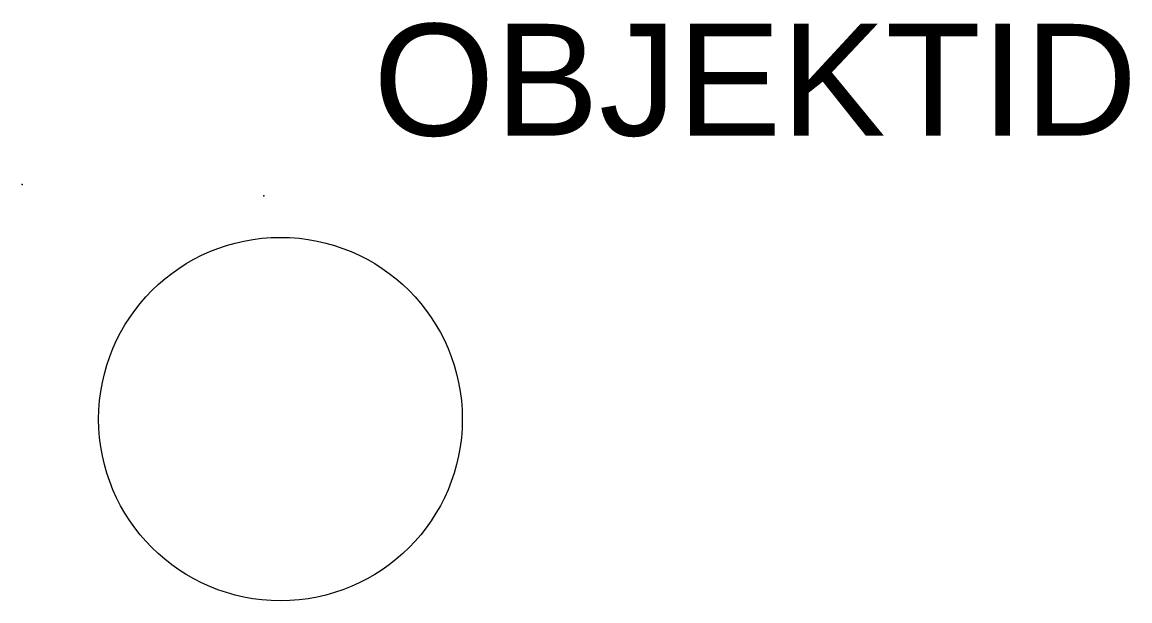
# Model space of a CAD drawing. Header units: metres. Extents: x 1.61 to 3.59, y -2.54 to -1.5.
import ezdxf

# ---------------------------------------------------------------- set-up
doc = ezdxf.new("R2010")
doc.units = ezdxf.units.M
doc.header["$MEASUREMENT"] = 0
doc.layers.add('450247104', color=9, linetype='Continuous')
doc.layers.add('R_450247104', color=252, linetype='Continuous')
doc.styles.get("Standard").update_dxf_attribs({"font": 'arial.ttf'})

msp = doc.modelspace()

# ---------------------------------------------------------------- linework, layer by layer
at = {"layer": '450247104'}
msp.add_circle((2.0688, -2.2138, 0.15), 0.325, dxfattribs=at)
at = {"layer": 'R_450247104'}
for p in [(1.6071, -1.794), (2.0391, -1.8146)]:
    msp.add_point(p, dxfattribs=at)

# ---------------------------------------------------------------- texts
msp.add_attdef('OBJEKTID', (2.2344, -1.7069, 0.2), 'ObjektID', height=0.2, dxfattribs=at)

doc.saveas('drawing.dxf')
